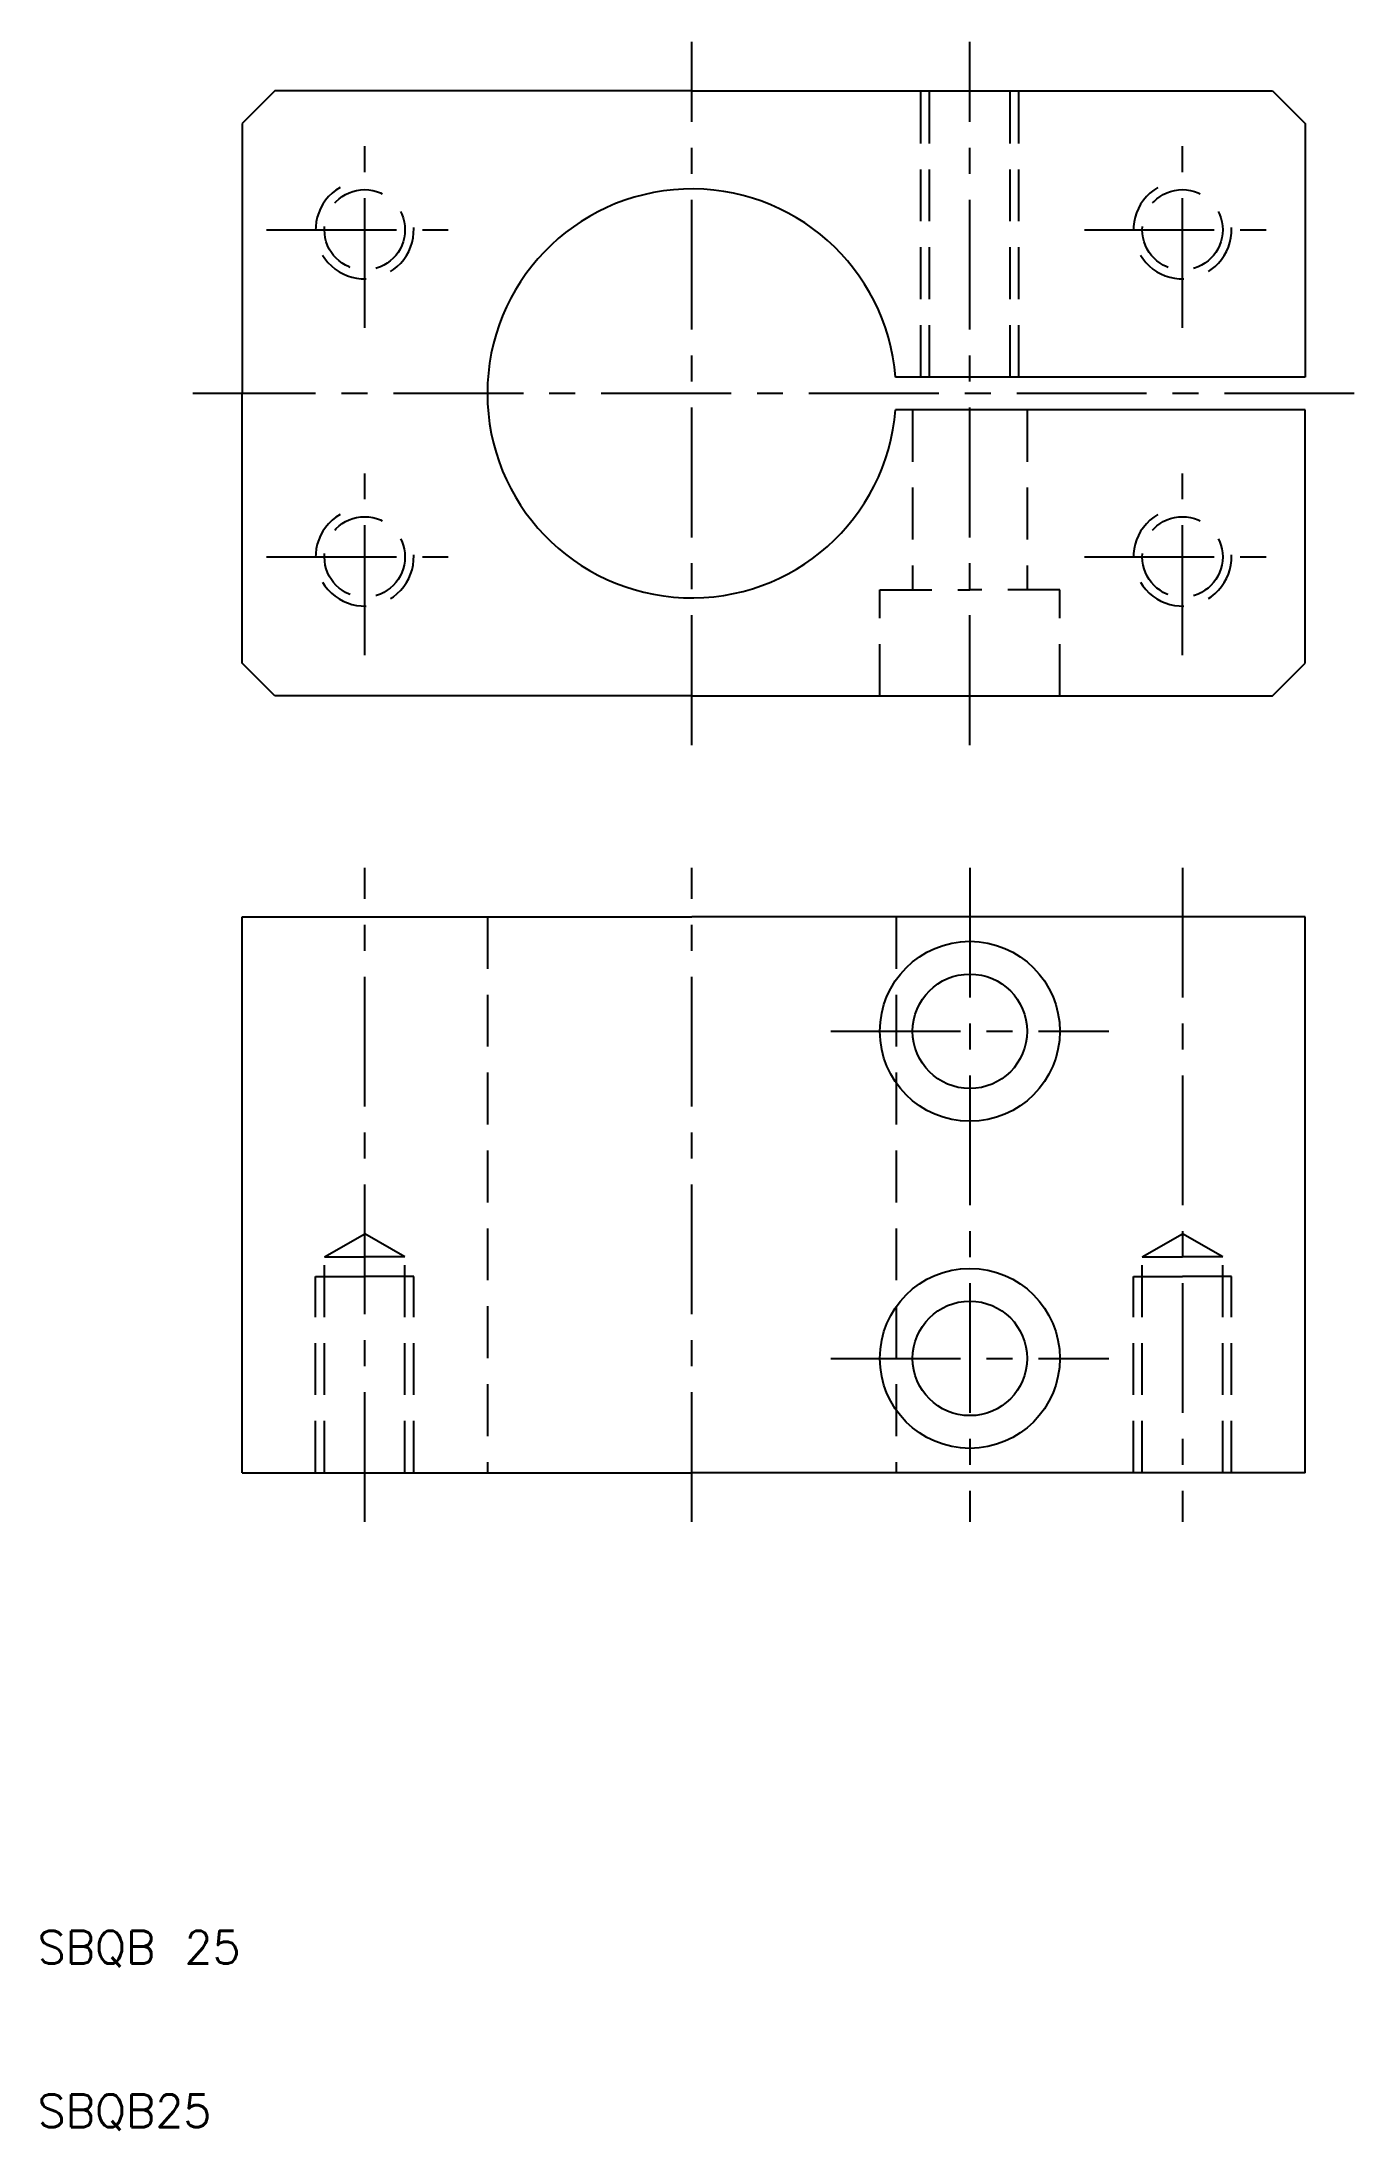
# Model space of a CAD drawing. Extents: x 10 to 91, y 10 to 137.
import ezdxf

# ---------------------------------------------------------------- set-up
doc = ezdxf.new("R2010")
doc.units = 0
doc.header["$LTSCALE"] = 0.25
doc.linetypes.add('CENTER', pattern=[50.8, 31.75, -6.35, 6.35, -6.35])
doc.linetypes.add('DASHED', pattern=[19.05, 12.7, -6.35])
doc.layers.get('0').update_dxf_attribs({"linetype": 'CONTINUOUS'})
doc.layers.add('CENTER', color=1, linetype='CENTER')
doc.styles.get("Standard").update_dxf_attribs({"font": 'txt.shx', "bigfont": 'extfont.shx'})

msp = doc.modelspace()

# ---------------------------------------------------------------- linework, layer by layer
for p, q in [((24.5, 134.5), (22.5, 132.5)), ((50, 134.5), (24.5, 134.5)), ((50, 134.5), (85.5, 134.5)), ((85.5, 134.5), (87.5, 132.5)), ((22.5, 132.5), (22.5, 116)), ((87.5, 132.5), (87.5, 117)), ((87.5, 117), (62.46, 117)), ((22.5, 99.5), (22.5, 116)), ((87.5, 115), (62.46, 115)), ((87.5, 99.5), (87.5, 115)), ((24.5, 97.5), (22.5, 99.5)), ((85.5, 97.5), (87.5, 99.5)), ((50, 97.5), (24.5, 97.5)), ((50, 97.5), (85.5, 97.5)), ((22.5, 50), (22.5, 84)), ((22.5, 84), (50, 84)), ((87.5, 84), (50, 84)), ((87.5, 50), (87.5, 84)), ((22.5, 50), (50, 50)), ((87.5, 50), (50, 50))]:
    msp.add_line(p, q)
at = {"color": 3, "linetype": 'DASHED'}
for p, q in [((64, 117), (64, 134.5)), ((64.541, 117), (64.541, 134.5)), ((69.459, 117), (69.459, 134.5)), ((70, 117), (70, 134.5)), ((63.5, 115), (63.5, 104)), ((70.5, 115), (70.5, 104)), ((61.5, 97.5), (61.5, 104)), ((61.5, 104), (67, 104)), ((72.5, 104), (67, 104)), ((72.5, 97.5), (72.5, 104)), ((37.5, 84), (37.5, 50)), ((62.5, 84), (62.5, 50)), ((27.541, 63.2), (30, 64.62)), ((32.459, 63.2), (30, 64.62)), ((77.541, 63.2), (80, 64.62)), ((82.459, 63.2), (80, 64.62)), ((27.541, 50), (27.541, 63.2)), ((27.541, 63.2), (30, 63.2)), ((32.459, 63.2), (30, 63.2)), ((32.459, 50), (32.459, 63.2)), ((77.541, 63.2), (80, 63.2)), ((77.541, 50), (77.541, 63.2)), ((82.459, 63.2), (80, 63.2)), ((82.459, 50), (82.459, 63.2)), ((27, 50), (27, 62)), ((27, 62), (30, 62)), ((33, 62), (30, 62)), ((33, 50), (33, 62)), ((77, 62), (80, 62)), ((77, 50), (77, 62)), ((83, 62), (80, 62)), ((83, 50), (83, 62))]:
    msp.add_line(p, q, dxfattribs=at)
for centre in [(30, 126), (80, 126), (30, 106), (80, 106)]:
    msp.add_circle(centre, 2.459, dxfattribs=at)
for centre, radius in [((67, 77), 5.5), ((67, 77), 3.5), ((67, 57), 5.5), ((67, 57), 3.5)]:
    msp.add_circle(centre, radius)
for centre in [(30, 126), (80, 126), (30, 106), (80, 106)]:
    msp.add_arc(centre, 3, 120, 30, dxfattribs=at)
msp.add_arc((50, 116), 12.5, 4.58857, 355.41143)
at = {"layer": 'CENTER', "color": 1, "linetype": 'CENTER'}
for p, q in [((50, 94.5), (50, 137.5)), ((67, 94.5), (67, 137.5)), ((30, 120), (30, 132)), ((80, 120), (80, 132)), ((24, 126), (36, 126)), ((74, 126), (86, 126)), ((90.5, 116), (19.5, 116)), ((30, 100), (30, 112)), ((80, 100), (80, 112)), ((24, 106), (36, 106)), ((74, 106), (86, 106)), ((30, 47), (30, 87)), ((50, 47), (50, 87)), ((67, 87), (67, 47)), ((80, 87), (80, 47)), ((80, 87), (80, 47)), ((58.5, 77), (75.5, 77)), ((58.5, 57), (75.5, 57))]:
    msp.add_line(p, q, dxfattribs=at)

# ---------------------------------------------------------------- texts
for s, p in [('SBQB 25', (10, 20)), ('SBQB25', (10, 10))]:
    msp.add_text(s, height=2).set_placement(p)

doc.saveas('drawing.dxf')
